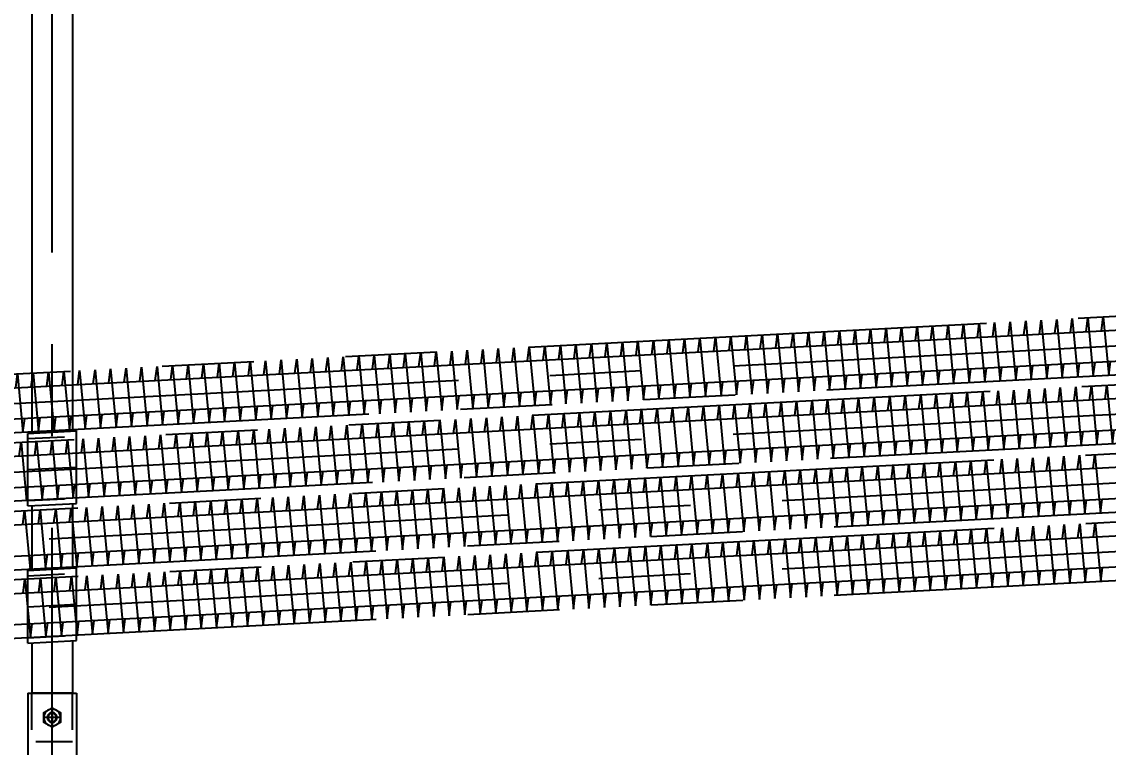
# Model space of a CAD drawing. Extents: x -4179 to 25200, y 0 to 17850.
# Drawn here: x 3909 to 5242, y 14417 to 15307 of the extents above; entities that cross this region are included whole.
import ezdxf

# ---------------------------------------------------------------- set-up
doc = ezdxf.new("R2010")
doc.units = 0
doc.header["$LTSCALE"] = 450
doc.header["$MEASUREMENT"] = 0
for name, pattern in [('CENTER', [2, 1.25, -0.25, 0.25, -0.25]), ('HIDDEN', [0.375, 0.25, -0.125]), ('HIDSHORT', [0.18, 0.1, -0.08]), ('PHANTOM', [2.5, 1.25, -0.25, 0.25, -0.25, 0.25, -0.25])]:
    doc.linetypes.add(name, pattern=pattern)
for name, color, linetype in [('CEN', 1, 'CENTER'), ('DIM', 1, 'Continuous'), ('HID1', 8, 'PHANTOM'), ('TEXT', 4, 'Continuous'), ('Y', 2, 'HIDSHORT')]:
    doc.layers.add(name, color=color, linetype=linetype)
doc.styles.add('SIMP25', font='romans.shx', dxfattribs={"width": 0.8, "height": 75})
doc.dimstyles.get("Standard").update_dxf_attribs({"dimscale": 500.1, "dimtxt": 75, "dimasz": 0.18, "dimexe": 0.18, "dimexo": 0.0625, "dimgap": 0.075, "dimtad": 1, "dimdec": 0, "dimrnd": 0.5, "dimzin": 0, "dimdsep": 46, "dimtxsty": 'SIMP25', "dimcen": 0.09, "dimadec": 0, "dimazin": 0, "dimtfac": 1, "dimtdec": 0, "dimtmove": 1, "dimatfit": 3, "dimfxl": 1, "dimtolj": 1, "dimtzin": 0, "dimarcsym": 0})

# ---------------------------------------------------------------- blocks, each defined once
blk = doc.blocks.new('SupBlk')
at = {"color": 1, "linetype": 'CENTER'}
for p, q in [((-10.4, 0), (10.4, 0)), ((0, 12), (0, -12))]:
    blk.add_line(p, q, dxfattribs=at)
at = {"color": 30}
blk.add_lwpolyline([(0, 12), (-10.4, 6), (-10.4, -6), (0, -12), (10.4, -6), (10.4, 6)], close=True, dxfattribs=at)
blk.add_circle((0, 0), 10.4, dxfattribs=at)
at = {"color": 2, "linetype": 'HIDDEN'}
for radius in [6, 5]:
    blk.add_circle((0, 0), radius, dxfattribs=at)
blk = doc.blocks.new('*D42')
at = {"layer": 'Defpoints', "color": 0, "transparency": 16777216}
for p in [(11416.8, 16696.9), (11416.8, 15760.1), (2028.8, 14683.9)]:
    blk.add_point(p, dxfattribs=at)
at = {"layer": 'DIM', "color": 0, "lineweight": -2, "transparency": 16777216}
for p, q in [((2028.8, 14715.2), (2028.8, 16786.9)), ((11416.8, 15791.4), (11416.8, 16786.9)), ((2118.8, 16696.9), (11326.8, 16696.9))]:
    blk.add_line(p, q, dxfattribs=at)
at = {"layer": 'DIM', "color": 0, "transparency": 16777216}
for points in [[(2118.8, 16711.9), (2118.8, 16681.9), (2028.8, 16696.9)], [(11326.8, 16711.9), (11326.8, 16681.9), (11416.8, 16696.9)]]:
    blk.add_solid(points, dxfattribs=at)
at = {"layer": 'DIM', "color": 0, "transparency": 16777216, "insert": (6722.8, 16771.9), "char_height": 75, "attachment_point": 5, "style": 'SIMP25'}
blk.add_mtext('\\A1;9388', dxfattribs=at)

msp = doc.modelspace()

# ---------------------------------------------------------------- linework, layer by layer
for p, q in [((2084.7, 14762.9), (11191, 15240.2)), ((2086.7, 14724.8), (11193, 15202.1)), ((2084.7, 14678.9), (11303, 15162)), ((2086.7, 14640.8), (11305, 15124)), ((2144.7, 14597.9), (11415, 15083.8)), ((2146.7, 14559.8), (11417, 15045.7)), ((2144.7, 14513.9), (11527, 15005.6)), ((2146.7, 14475.8), (11529, 14967.6)), ((3916.9, 14802.2), (3976.8, 14805.3)), ((3976.8, 14716.4), (3976.8, 14805.3)), ((3916.9, 14713.3), (3916.9, 14802.2)), ((3916.9, 14713.3), (3976.8, 14716.4)), ((3916.9, 14634.1), (3976.8, 14637.2)), ((3916.9, 14545.2), (3916.9, 14634.1)), ((3976.8, 14548.3), (3976.8, 14637.2)), ((3916.9, 14545.2), (3976.8, 14548.3))]:
    msp.add_line(p, q)
at = {"layer": 'CEN'}
for p, q in [((3946.8, 13223.9), (3946.8, 16511.9)), ((2085.7, 14743.8), (11192, 15221.1)), ((2085.7, 14659.8), (11304, 15143)), ((2145.7, 14578.8), (11416, 15064.7)), ((2145.7, 14494.8), (11528, 14986.6)), ((3916.9, 14757.8), (3976.8, 14760.9)), ((3916.9, 14589.6), (3976.8, 14592.8))]:
    msp.add_line(p, q, dxfattribs=at)
for points in [[(5119.7, 14921.9), (5121.8, 14939), (5128.5, 14867.2), (5130.6, 14884.3)], [(5138.7, 14922.9), (5140.8, 14940), (5147.6, 14868.2), (5149.7, 14885.3)], [(5157.7, 14923.9), (5159.8, 14941), (5166.6, 14869.2), (5168.7, 14886.3)], [(5176.7, 14924.9), (5178.8, 14942), (5185.6, 14870.2), (5187.7, 14887.3)], [(5195.8, 14925.9), (5197.9, 14943), (5204.6, 14871.2), (5206.7, 14888.3)], [(5214.8, 14926.9), (5216.9, 14944), (5223.7, 14872.2), (5225.8, 14889.3)], [(5233.8, 14927.9), (5235.9, 14945), (5242.7, 14873.2), (5244.8, 14890.3)], [(4853.3, 14907.9), (4855.4, 14925.1), (4862.2, 14853.2), (4864.3, 14870.4)], [(4872.3, 14908.9), (4874.5, 14926.1), (4881.2, 14854.2), (4883.3, 14871.4)], [(4891.4, 14909.9), (4893.5, 14927.1), (4900.2, 14855.2), (4902.4, 14872.4)], [(4910.4, 14910.9), (4912.5, 14928.1), (4919.3, 14856.2), (4921.4, 14873.4)], [(4929.4, 14911.9), (4931.5, 14929.1), (4938.3, 14857.2), (4940.4, 14874.4)], [(4948.4, 14912.9), (4950.5, 14930.1), (4957.3, 14858.2), (4959.4, 14875.4)], [(4967.5, 14913.9), (4969.6, 14931.1), (4976.3, 14859.2), (4978.4, 14876.4)], [(4986.5, 14914.9), (4988.6, 14932.1), (4995.4, 14860.2), (4997.5, 14877.4)], [(5005.5, 14915.9), (5007.6, 14933.1), (5014.4, 14861.2), (5016.5, 14878.3)], [(5024.5, 14916.9), (5026.6, 14934.1), (5033.4, 14862.2), (5035.5, 14879.3)], [(5043.6, 14917.9), (5045.7, 14935.1), (5052.4, 14863.2), (5054.5, 14880.3)], [(5062.6, 14918.9), (5064.7, 14936.1), (5071.5, 14864.2), (5073.6, 14881.3)], [(5081.6, 14919.9), (5083.7, 14937), (5090.5, 14865.2), (5092.6, 14882.3)], [(5100.6, 14920.9), (5102.7, 14938), (5109.5, 14866.2), (5111.6, 14883.3)], [(4606, 14895), (4608.1, 14912.1), (4614.9, 14840.3), (4617, 14857.4)], [(4625, 14896), (4627.1, 14913.1), (4633.9, 14841.3), (4636, 14858.4)], [(4644.1, 14897), (4646.2, 14914.1), (4652.9, 14842.3), (4655, 14859.4)], [(4663.1, 14898), (4665.2, 14915.1), (4672, 14843.3), (4674.1, 14860.4)], [(4682.1, 14899), (4684.2, 14916.1), (4691, 14844.3), (4693.1, 14861.4)], [(4701.1, 14900), (4703.2, 14917.1), (4710, 14845.3), (4712.1, 14862.4)], [(4720.2, 14901), (4722.3, 14918.1), (4729, 14846.3), (4731.1, 14863.4)], [(4739.2, 14902), (4741.3, 14919.1), (4748.1, 14847.3), (4750.2, 14864.4)], [(4758.2, 14903), (4760.3, 14920.1), (4767.1, 14848.3), (4769.2, 14865.4)], [(4777.2, 14904), (4779.3, 14921.1), (4786.1, 14849.3), (4788.2, 14866.4)], [(4796.2, 14905), (4798.4, 14922.1), (4805.1, 14850.2), (4807.2, 14867.4)], [(4815.3, 14906), (4817.4, 14923.1), (4824.1, 14851.2), (4826.3, 14868.4)], [(4834.3, 14907), (4836.4, 14924.1), (4843.2, 14852.2), (4845.3, 14869.4)], [(4358.7, 14882), (4360.8, 14899.2), (4367.6, 14827.3), (4369.7, 14844.5)], [(4377.7, 14883), (4379.8, 14900.2), (4386.6, 14828.3), (4388.7, 14845.4)], [(4396.7, 14884), (4398.9, 14901.2), (4405.6, 14829.3), (4407.7, 14846.4)], [(4415.8, 14885), (4417.9, 14902.2), (4424.6, 14830.3), (4426.8, 14847.4)], [(4434.8, 14886), (4436.9, 14903.1), (4443.7, 14831.3), (4445.8, 14848.4)], [(4453.8, 14887), (4455.9, 14904.1), (4462.7, 14832.3), (4464.8, 14849.4)], [(4472.8, 14888), (4474.9, 14905.1), (4481.7, 14833.3), (4483.8, 14850.4)], [(4491.9, 14889), (4494, 14906.1), (4500.7, 14834.3), (4502.8, 14851.4)], [(4510.9, 14890), (4513, 14907.1), (4519.8, 14835.3), (4521.9, 14852.4)], [(4529.9, 14891), (4532, 14908.1), (4538.8, 14836.3), (4540.9, 14853.4)], [(4548.9, 14892), (4551, 14909.1), (4557.8, 14837.3), (4559.9, 14854.4)], [(4568, 14893), (4570.1, 14910.1), (4576.8, 14838.3), (4578.9, 14855.4)], [(4587, 14894), (4589.1, 14911.1), (4595.9, 14839.3), (4598, 14856.4)], [(4092.4, 14868.1), (4094.5, 14885.2), (4101.2, 14813.4), (4103.3, 14830.5)], [(4111.4, 14869.1), (4113.5, 14886.2), (4120.3, 14814.4), (4122.4, 14831.5)], [(4130.4, 14870.1), (4132.5, 14887.2), (4139.3, 14815.4), (4141.4, 14832.5)], [(4149.4, 14871.1), (4151.5, 14888.2), (4158.3, 14816.4), (4160.4, 14833.5)], [(4168.5, 14872.1), (4170.6, 14889.2), (4177.3, 14817.3), (4179.4, 14834.5)], [(4187.5, 14873.1), (4189.6, 14890.2), (4196.4, 14818.3), (4198.5, 14835.5)], [(4206.5, 14874.1), (4208.6, 14891.2), (4215.4, 14819.3), (4217.5, 14836.5)], [(4225.5, 14875), (4227.6, 14892.2), (4234.4, 14820.3), (4236.5, 14837.5)], [(4244.6, 14876), (4246.7, 14893.2), (4253.4, 14821.3), (4255.5, 14838.5)], [(4263.6, 14877), (4265.7, 14894.2), (4272.5, 14822.3), (4274.6, 14839.5)], [(4282.6, 14878), (4284.7, 14895.2), (4291.5, 14823.3), (4293.6, 14840.5)], [(4301.6, 14879), (4303.7, 14896.2), (4310.5, 14824.3), (4312.6, 14841.5)], [(4320.7, 14880), (4322.8, 14897.2), (4329.5, 14825.3), (4331.6, 14842.5)], [(4339.7, 14881), (4341.8, 14898.2), (4348.6, 14826.3), (4350.7, 14843.5)], [(3902.1, 14858.1), (3904.2, 14875.2), (3911, 14803.4), (3913.1, 14820.5)], [(3921.2, 14859.1), (3923.3, 14876.2), (3930, 14804.4), (3932.1, 14821.5)], [(3940.2, 14860.1), (3942.3, 14877.2), (3949.1, 14805.4), (3951.2, 14822.5)], [(3959.2, 14861.1), (3961.3, 14878.2), (3968.1, 14806.4), (3970.2, 14823.5)], [(3978.2, 14862.1), (3980.3, 14879.2), (3987.1, 14807.4), (3989.2, 14824.5)], [(3997.2, 14863.1), (3999.4, 14880.2), (4006.1, 14808.4), (4008.2, 14825.5)], [(4016.3, 14864.1), (4018.4, 14881.2), (4025.1, 14809.4), (4027.3, 14826.5)], [(4035.3, 14865.1), (4037.4, 14882.2), (4044.2, 14810.4), (4046.3, 14827.5)], [(4054.3, 14866.1), (4056.4, 14883.2), (4063.2, 14811.4), (4065.3, 14828.5)], [(4073.3, 14867.1), (4075.4, 14884.2), (4082.2, 14812.4), (4084.3, 14829.5)], [(5200.1, 14842.1), (5202.2, 14859.3), (5209, 14787.4), (5211.1, 14804.5)], [(5219.2, 14843.1), (5221.3, 14860.3), (5228, 14788.4), (5230.1, 14805.5)], [(5238.2, 14844.1), (5240.3, 14861.3), (5247.1, 14789.4), (5249.2, 14806.5)], [(4933.8, 14828.2), (4935.9, 14845.3), (4942.7, 14773.5), (4944.8, 14790.6)], [(4952.8, 14829.2), (4954.9, 14846.3), (4961.7, 14774.5), (4963.8, 14791.6)], [(4971.9, 14830.2), (4974, 14847.3), (4980.7, 14775.5), (4982.8, 14792.6)], [(4990.9, 14831.2), (4993, 14848.3), (4999.8, 14776.4), (5001.9, 14793.6)], [(5009.9, 14832.2), (5012, 14849.3), (5018.8, 14777.4), (5020.9, 14794.6)], [(5028.9, 14833.2), (5031, 14850.3), (5037.8, 14778.4), (5039.9, 14795.6)], [(5048, 14834.2), (5050.1, 14851.3), (5056.8, 14779.4), (5058.9, 14796.6)], [(5067, 14835.1), (5069.1, 14852.3), (5075.8, 14780.4), (5078, 14797.6)], [(5086, 14836.1), (5088.1, 14853.3), (5094.9, 14781.4), (5097, 14798.6)], [(5105, 14837.1), (5107.1, 14854.3), (5113.9, 14782.4), (5116, 14799.6)], [(5124, 14838.1), (5126.2, 14855.3), (5132.9, 14783.4), (5135, 14800.6)], [(5143.1, 14839.1), (5145.2, 14856.3), (5151.9, 14784.4), (5154.1, 14801.6)], [(5162.1, 14840.1), (5164.2, 14857.3), (5171, 14785.4), (5173.1, 14802.6)], [(5181.1, 14841.1), (5183.2, 14858.3), (5190, 14786.4), (5192.1, 14803.6)], [(4686.5, 14815.2), (4688.6, 14832.3), (4695.4, 14760.5), (4697.5, 14777.6)], [(4705.5, 14816.2), (4707.6, 14833.3), (4714.4, 14761.5), (4716.5, 14778.6)], [(4724.5, 14817.2), (4726.7, 14834.3), (4733.4, 14762.5), (4735.5, 14779.6)], [(4743.6, 14818.2), (4745.7, 14835.3), (4752.4, 14763.5), (4754.5, 14780.6)], [(4762.6, 14819.2), (4764.7, 14836.3), (4771.5, 14764.5), (4773.6, 14781.6)], [(4781.6, 14820.2), (4783.7, 14837.3), (4790.5, 14765.5), (4792.6, 14782.6)], [(4800.6, 14821.2), (4802.7, 14838.3), (4809.5, 14766.5), (4811.6, 14783.6)], [(4819.7, 14822.2), (4821.8, 14839.3), (4828.5, 14767.5), (4830.6, 14784.6)], [(4838.7, 14823.2), (4840.8, 14840.3), (4847.6, 14768.5), (4849.7, 14785.6)], [(4857.7, 14824.2), (4859.8, 14841.3), (4866.6, 14769.5), (4868.7, 14786.6)], [(4876.7, 14825.2), (4878.8, 14842.3), (4885.6, 14770.5), (4887.7, 14787.6)], [(4895.8, 14826.2), (4897.9, 14843.3), (4904.6, 14771.5), (4906.7, 14788.6)], [(4914.8, 14827.2), (4916.9, 14844.3), (4923.7, 14772.5), (4925.8, 14789.6)], [(4420.2, 14801.2), (4422.3, 14818.4), (4429, 14746.5), (4431.1, 14763.7)], [(4439.2, 14802.2), (4441.3, 14819.4), (4448.1, 14747.5), (4450.2, 14764.7)], [(4458.2, 14803.2), (4460.3, 14820.4), (4467.1, 14748.5), (4469.2, 14765.7)], [(4477.2, 14804.2), (4479.3, 14821.4), (4486.1, 14749.5), (4488.2, 14766.7)], [(4496.3, 14805.2), (4498.4, 14822.4), (4505.1, 14750.5), (4507.2, 14767.7)], [(4515.3, 14806.2), (4517.4, 14823.4), (4524.2, 14751.5), (4526.3, 14768.7)], [(4534.3, 14807.2), (4536.4, 14824.4), (4543.2, 14752.5), (4545.3, 14769.7)], [(4553.3, 14808.2), (4555.4, 14825.4), (4562.2, 14753.5), (4564.3, 14770.7)], [(4572.4, 14809.2), (4574.5, 14826.4), (4581.2, 14754.5), (4583.3, 14771.6)], [(4591.4, 14810.2), (4593.5, 14827.4), (4600.3, 14755.5), (4602.4, 14772.6)], [(4610.4, 14811.2), (4612.5, 14828.4), (4619.3, 14756.5), (4621.4, 14773.6)], [(4629.4, 14812.2), (4631.5, 14829.3), (4638.3, 14757.5), (4640.4, 14774.6)], [(4648.4, 14813.2), (4650.6, 14830.3), (4657.3, 14758.5), (4659.4, 14775.6)], [(4667.5, 14814.2), (4669.6, 14831.3), (4676.3, 14759.5), (4678.5, 14776.6)], [(4172.9, 14788.3), (4175, 14805.4), (4181.7, 14733.6), (4183.8, 14750.7)], [(4191.9, 14789.3), (4194, 14806.4), (4200.8, 14734.6), (4202.9, 14751.7)], [(4210.9, 14790.3), (4213, 14807.4), (4219.8, 14735.6), (4221.9, 14752.7)], [(4229.9, 14791.3), (4232, 14808.4), (4238.8, 14736.6), (4240.9, 14753.7)], [(4248.9, 14792.3), (4251.1, 14809.4), (4257.8, 14737.6), (4259.9, 14754.7)], [(4268, 14793.3), (4270.1, 14810.4), (4276.8, 14738.6), (4279, 14755.7)], [(4287, 14794.3), (4289.1, 14811.4), (4295.9, 14739.6), (4298, 14756.7)], [(4306, 14795.3), (4308.1, 14812.4), (4314.9, 14740.6), (4317, 14757.7)], [(4325, 14796.3), (4327.1, 14813.4), (4333.9, 14741.6), (4336, 14758.7)], [(4344.1, 14797.3), (4346.2, 14814.4), (4352.9, 14742.6), (4355, 14759.7)], [(4363.1, 14798.3), (4365.2, 14815.4), (4372, 14743.5), (4374.1, 14760.7)], [(4382.1, 14799.3), (4384.2, 14816.4), (4391, 14744.5), (4393.1, 14761.7)], [(4401.1, 14800.3), (4403.2, 14817.4), (4410, 14745.5), (4412.1, 14762.7)], [(3925.5, 14775.3), (3927.6, 14792.5), (3934.4, 14720.6), (3936.5, 14737.8)], [(3944.6, 14776.3), (3946.7, 14793.5), (3953.4, 14721.6), (3955.5, 14738.7)], [(3963.6, 14777.3), (3965.7, 14794.5), (3972.5, 14722.6), (3974.6, 14739.7)], [(3982.6, 14778.3), (3984.7, 14795.5), (3991.5, 14723.6), (3993.6, 14740.7)], [(4001.6, 14779.3), (4003.7, 14796.4), (4010.5, 14724.6), (4012.6, 14741.7)], [(4020.7, 14780.3), (4022.8, 14797.4), (4029.5, 14725.6), (4031.6, 14742.7)], [(4039.7, 14781.3), (4041.8, 14798.4), (4048.6, 14726.6), (4050.7, 14743.7)], [(4058.7, 14782.3), (4060.8, 14799.4), (4067.6, 14727.6), (4069.7, 14744.7)], [(4077.7, 14783.3), (4079.8, 14800.4), (4086.6, 14728.6), (4088.7, 14745.7)], [(4096.8, 14784.3), (4098.9, 14801.4), (4105.6, 14729.6), (4107.7, 14746.7)], [(4115.8, 14785.3), (4117.9, 14802.4), (4124.7, 14730.6), (4126.8, 14747.7)], [(4134.8, 14786.3), (4136.9, 14803.4), (4143.7, 14731.6), (4145.8, 14748.7)], [(4153.8, 14787.3), (4155.9, 14804.4), (4162.7, 14732.6), (4164.8, 14749.7)], [(3906.5, 14774.3), (3908.6, 14791.5), (3915.4, 14719.6), (3917.5, 14736.8)], [(5014.3, 14748.2), (5016.4, 14765.4), (5023.2, 14693.5), (5025.3, 14710.7)], [(5033.3, 14749.2), (5035.4, 14766.4), (5042.2, 14694.5), (5044.3, 14711.7)], [(5052.3, 14750.2), (5054.5, 14767.4), (5061.2, 14695.5), (5063.3, 14712.7)], [(5071.4, 14751.2), (5073.5, 14768.4), (5080.2, 14696.5), (5082.4, 14713.7)], [(5090.4, 14752.2), (5092.5, 14769.4), (5099.3, 14697.5), (5101.4, 14714.7)], [(5109.4, 14753.2), (5111.5, 14770.4), (5118.3, 14698.5), (5120.4, 14715.6)], [(5128.4, 14754.2), (5130.5, 14771.4), (5137.3, 14699.5), (5139.4, 14716.6)], [(5147.5, 14755.2), (5149.6, 14772.4), (5156.3, 14700.5), (5158.4, 14717.6)], [(5166.5, 14756.2), (5168.6, 14773.4), (5175.4, 14701.5), (5177.5, 14718.6)], [(5185.5, 14757.2), (5187.6, 14774.3), (5194.4, 14702.5), (5196.5, 14719.6)], [(5204.5, 14758.2), (5206.6, 14775.3), (5213.4, 14703.5), (5215.5, 14720.6)], [(5223.6, 14759.2), (5225.7, 14776.3), (5232.4, 14704.5), (5234.5, 14721.6)], [(4767, 14735.3), (4769.1, 14752.4), (4775.9, 14680.6), (4778, 14697.7)], [(4786, 14736.3), (4788.1, 14753.4), (4794.9, 14681.6), (4797, 14698.7)], [(4805, 14737.3), (4807.1, 14754.4), (4813.9, 14682.6), (4816, 14699.7)], [(4824.1, 14738.3), (4826.2, 14755.4), (4832.9, 14683.6), (4835, 14700.7)], [(4843.1, 14739.3), (4845.2, 14756.4), (4852, 14684.6), (4854.1, 14701.7)], [(4862.1, 14740.3), (4864.2, 14757.4), (4871, 14685.6), (4873.1, 14702.7)], [(4881.1, 14741.3), (4883.2, 14758.4), (4890, 14686.6), (4892.1, 14703.7)], [(4900.2, 14742.3), (4902.3, 14759.4), (4909, 14687.5), (4911.1, 14704.7)], [(4919.2, 14743.3), (4921.3, 14760.4), (4928.1, 14688.5), (4930.2, 14705.7)], [(4938.2, 14744.3), (4940.3, 14761.4), (4947.1, 14689.5), (4949.2, 14706.7)], [(4957.2, 14745.3), (4959.3, 14762.4), (4966.1, 14690.5), (4968.2, 14707.7)], [(4976.3, 14746.2), (4978.4, 14763.4), (4985.1, 14691.5), (4987.2, 14708.7)], [(4995.3, 14747.2), (4997.4, 14764.4), (5004.2, 14692.5), (5006.3, 14709.7)], [(4500.7, 14721.3), (4502.8, 14738.5), (4509.5, 14666.6), (4511.6, 14683.7)], [(4519.7, 14722.3), (4521.8, 14739.5), (4528.6, 14667.6), (4530.7, 14684.7)], [(4538.7, 14723.3), (4540.8, 14740.5), (4547.6, 14668.6), (4549.7, 14685.7)], [(4557.7, 14724.3), (4559.8, 14741.4), (4566.6, 14669.6), (4568.7, 14686.7)], [(4576.8, 14725.3), (4578.9, 14742.4), (4585.6, 14670.6), (4587.7, 14687.7)], [(4595.8, 14726.3), (4597.9, 14743.4), (4604.7, 14671.6), (4606.8, 14688.7)], [(4614.8, 14727.3), (4616.9, 14744.4), (4623.7, 14672.6), (4625.8, 14689.7)], [(4633.8, 14728.3), (4635.9, 14745.4), (4642.7, 14673.6), (4644.8, 14690.7)], [(4652.8, 14729.3), (4655, 14746.4), (4661.7, 14674.6), (4663.8, 14691.7)], [(4671.9, 14730.3), (4674, 14747.4), (4680.7, 14675.6), (4682.9, 14692.7)], [(4690.9, 14731.3), (4693, 14748.4), (4699.8, 14676.6), (4701.9, 14693.7)], [(4709.9, 14732.3), (4712, 14749.4), (4718.8, 14677.6), (4720.9, 14694.7)], [(4728.9, 14733.3), (4731, 14750.4), (4737.8, 14678.6), (4739.9, 14695.7)], [(4748, 14734.3), (4750.1, 14751.4), (4756.8, 14679.6), (4758.9, 14696.7)], [(4253.3, 14708.4), (4255.5, 14725.5), (4262.2, 14653.7), (4264.3, 14670.8)], [(4272.4, 14709.4), (4274.5, 14726.5), (4281.2, 14654.6), (4283.4, 14671.8)], [(4291.4, 14710.4), (4293.5, 14727.5), (4300.3, 14655.6), (4302.4, 14672.8)], [(4310.4, 14711.4), (4312.5, 14728.5), (4319.3, 14656.6), (4321.4, 14673.8)], [(4329.4, 14712.3), (4331.5, 14729.5), (4338.3, 14657.6), (4340.4, 14674.8)], [(4348.5, 14713.3), (4350.6, 14730.5), (4357.3, 14658.6), (4359.4, 14675.8)], [(4367.5, 14714.3), (4369.6, 14731.5), (4376.4, 14659.6), (4378.5, 14676.8)], [(4386.5, 14715.3), (4388.6, 14732.5), (4395.4, 14660.6), (4397.5, 14677.8)], [(4405.5, 14716.3), (4407.6, 14733.5), (4414.4, 14661.6), (4416.5, 14678.8)], [(4424.6, 14717.3), (4426.7, 14734.5), (4433.4, 14662.6), (4435.5, 14679.8)], [(4443.6, 14718.3), (4445.7, 14735.5), (4452.5, 14663.6), (4454.6, 14680.8)], [(4462.6, 14719.3), (4464.7, 14736.5), (4471.5, 14664.6), (4473.6, 14681.8)], [(4481.6, 14720.3), (4483.7, 14737.5), (4490.5, 14665.6), (4492.6, 14682.7)], [(4006, 14695.4), (4008.1, 14712.5), (4014.9, 14640.7), (4017, 14657.8)], [(4025.1, 14696.4), (4027.2, 14713.5), (4033.9, 14641.7), (4036, 14658.8)], [(4044.1, 14697.4), (4046.2, 14714.5), (4053, 14642.7), (4055.1, 14659.8)], [(4063.1, 14698.4), (4065.2, 14715.5), (4072, 14643.7), (4074.1, 14660.8)], [(4082.1, 14699.4), (4084.2, 14716.5), (4091, 14644.7), (4093.1, 14661.8)], [(4101.2, 14700.4), (4103.3, 14717.5), (4110, 14645.7), (4112.1, 14662.8)], [(4120.2, 14701.4), (4122.3, 14718.5), (4129.1, 14646.7), (4131.2, 14663.8)], [(4139.2, 14702.4), (4141.3, 14719.5), (4148.1, 14647.7), (4150.2, 14664.8)], [(4158.2, 14703.4), (4160.3, 14720.5), (4167.1, 14648.7), (4169.2, 14665.8)], [(4177.2, 14704.4), (4179.4, 14721.5), (4186.1, 14649.7), (4188.2, 14666.8)], [(4196.3, 14705.4), (4198.4, 14722.5), (4205.1, 14650.7), (4207.3, 14667.8)], [(4215.3, 14706.4), (4217.4, 14723.5), (4224.2, 14651.7), (4226.3, 14668.8)], [(4234.3, 14707.4), (4236.4, 14724.5), (4243.2, 14652.7), (4245.3, 14669.8)], [(3910.9, 14690.4), (3913, 14707.5), (3919.8, 14635.7), (3921.9, 14652.8)], [(3929.9, 14691.4), (3932, 14708.5), (3938.8, 14636.7), (3940.9, 14653.8)], [(3949, 14692.4), (3951.1, 14709.5), (3957.8, 14637.7), (3959.9, 14654.8)], [(3968, 14693.4), (3970.1, 14710.5), (3976.9, 14638.7), (3979, 14655.8)], [(3987, 14694.4), (3989.1, 14711.5), (3995.9, 14639.7), (3998, 14656.8)], [(5090.8, 14668.3), (5092.9, 14685.4), (5099.7, 14613.5), (5101.8, 14630.7)], [(5109.8, 14669.2), (5111.9, 14686.4), (5118.7, 14614.5), (5120.8, 14631.7)], [(5128.8, 14670.2), (5130.9, 14687.4), (5137.7, 14615.5), (5139.8, 14632.7)], [(5147.9, 14671.2), (5150, 14688.4), (5156.7, 14616.5), (5158.8, 14633.7)], [(5166.9, 14672.2), (5169, 14689.4), (5175.8, 14617.5), (5177.9, 14634.7)], [(5185.9, 14673.2), (5188, 14690.4), (5194.8, 14618.5), (5196.9, 14635.7)], [(5204.9, 14674.2), (5207, 14691.4), (5213.8, 14619.5), (5215.9, 14636.7)], [(5224, 14675.2), (5226.1, 14692.4), (5232.8, 14620.5), (5234.9, 14637.7)], [(4843.5, 14655.3), (4845.6, 14672.4), (4852.4, 14600.6), (4854.5, 14617.7)], [(4862.5, 14656.3), (4864.6, 14673.4), (4871.4, 14601.6), (4873.5, 14618.7)], [(4881.5, 14657.3), (4883.6, 14674.4), (4890.4, 14602.6), (4892.5, 14619.7)], [(4900.6, 14658.3), (4902.7, 14675.4), (4909.4, 14603.6), (4911.5, 14620.7)], [(4919.6, 14659.3), (4921.7, 14676.4), (4928.5, 14604.6), (4930.6, 14621.7)], [(4938.6, 14660.3), (4940.7, 14677.4), (4947.5, 14605.6), (4949.6, 14622.7)], [(4957.6, 14661.3), (4959.7, 14678.4), (4966.5, 14606.6), (4968.6, 14623.7)], [(4976.6, 14662.3), (4978.8, 14679.4), (4985.5, 14607.6), (4987.6, 14624.7)], [(4995.7, 14663.3), (4997.8, 14680.4), (5004.5, 14608.6), (5006.7, 14625.7)], [(5014.7, 14664.3), (5016.8, 14681.4), (5023.6, 14609.6), (5025.7, 14626.7)], [(5033.7, 14665.3), (5035.8, 14682.4), (5042.6, 14610.5), (5044.7, 14627.7)], [(5052.7, 14666.3), (5054.9, 14683.4), (5061.6, 14611.5), (5063.7, 14628.7)], [(5071.8, 14667.3), (5073.9, 14684.4), (5080.6, 14612.5), (5082.7, 14629.7)], [(4577.1, 14641.3), (4579.3, 14658.5), (4586, 14586.6), (4588.1, 14603.8)], [(4596.2, 14642.3), (4598.3, 14659.5), (4605, 14587.6), (4607.2, 14604.8)], [(4615.2, 14643.3), (4617.3, 14660.5), (4624.1, 14588.6), (4626.2, 14605.7)], [(4634.2, 14644.3), (4636.3, 14661.5), (4643.1, 14589.6), (4645.2, 14606.7)], [(4653.2, 14645.3), (4655.3, 14662.5), (4662.1, 14590.6), (4664.2, 14607.7)], [(4672.3, 14646.3), (4674.4, 14663.5), (4681.1, 14591.6), (4683.2, 14608.7)], [(4691.3, 14647.3), (4693.4, 14664.4), (4700.2, 14592.6), (4702.3, 14609.7)], [(4710.3, 14648.3), (4712.4, 14665.4), (4719.2, 14593.6), (4721.3, 14610.7)], [(4729.3, 14649.3), (4731.4, 14666.4), (4738.2, 14594.6), (4740.3, 14611.7)], [(4748.4, 14650.3), (4750.5, 14667.4), (4757.2, 14595.6), (4759.3, 14612.7)], [(4767.4, 14651.3), (4769.5, 14668.4), (4776.3, 14596.6), (4778.4, 14613.7)], [(4786.4, 14652.3), (4788.5, 14669.4), (4795.3, 14597.6), (4797.4, 14614.7)], [(4805.4, 14653.3), (4807.5, 14670.4), (4814.3, 14598.6), (4816.4, 14615.7)], [(4824.5, 14654.3), (4826.6, 14671.4), (4833.3, 14599.6), (4835.4, 14616.7)], [(4329.8, 14628.4), (4331.9, 14645.5), (4338.7, 14573.7), (4340.8, 14590.8)], [(4348.9, 14629.4), (4351, 14646.5), (4357.7, 14574.7), (4359.8, 14591.8)], [(4367.9, 14630.4), (4370, 14647.5), (4376.8, 14575.7), (4378.9, 14592.8)], [(4386.9, 14631.4), (4389, 14648.5), (4395.8, 14576.7), (4397.9, 14593.8)], [(4405.9, 14632.4), (4408, 14649.5), (4414.8, 14577.6), (4416.9, 14594.8)], [(4425, 14633.4), (4427.1, 14650.5), (4433.8, 14578.6), (4435.9, 14595.8)], [(4444, 14634.4), (4446.1, 14651.5), (4452.9, 14579.6), (4455, 14596.8)], [(4463, 14635.3), (4465.1, 14652.5), (4471.9, 14580.6), (4474, 14597.8)], [(4482, 14636.3), (4484.1, 14653.5), (4490.9, 14581.6), (4493, 14598.8)], [(4501.1, 14637.3), (4503.2, 14654.5), (4509.9, 14582.6), (4512, 14599.8)], [(4520.1, 14638.3), (4522.2, 14655.5), (4529, 14583.6), (4531.1, 14600.8)], [(4539.1, 14639.3), (4541.2, 14656.5), (4548, 14584.6), (4550.1, 14601.8)], [(4558.1, 14640.3), (4560.2, 14657.5), (4567, 14585.6), (4569.1, 14602.8)], [(4082.5, 14615.4), (4084.6, 14632.5), (4091.4, 14560.7), (4093.5, 14577.8)], [(4101.5, 14616.4), (4103.7, 14633.5), (4110.4, 14561.7), (4112.5, 14578.8)], [(4120.6, 14617.4), (4122.7, 14634.5), (4129.4, 14562.7), (4131.6, 14579.8)], [(4139.6, 14618.4), (4141.7, 14635.5), (4148.5, 14563.7), (4150.6, 14580.8)], [(4158.6, 14619.4), (4160.7, 14636.5), (4167.5, 14564.7), (4169.6, 14581.8)], [(4177.6, 14620.4), (4179.8, 14637.5), (4186.5, 14565.7), (4188.6, 14582.8)], [(4196.7, 14621.4), (4198.8, 14638.5), (4205.5, 14566.7), (4207.7, 14583.8)], [(4215.7, 14622.4), (4217.8, 14639.5), (4224.6, 14567.7), (4226.7, 14584.8)], [(4234.7, 14623.4), (4236.8, 14640.5), (4243.6, 14568.7), (4245.7, 14585.8)], [(4253.7, 14624.4), (4255.8, 14641.5), (4262.6, 14569.7), (4264.7, 14586.8)], [(4272.8, 14625.4), (4274.9, 14642.5), (4281.6, 14570.7), (4283.7, 14587.8)], [(4291.8, 14626.4), (4293.9, 14643.5), (4300.7, 14571.7), (4302.8, 14588.8)], [(4310.8, 14627.4), (4312.9, 14644.5), (4319.7, 14572.7), (4321.8, 14589.8)], [(3911.3, 14606.4), (3913.4, 14623.6), (3920.2, 14551.7), (3922.3, 14568.9)], [(3930.3, 14607.4), (3932.4, 14624.6), (3939.2, 14552.7), (3941.3, 14569.9)], [(3949.4, 14608.4), (3951.5, 14625.6), (3958.2, 14553.7), (3960.3, 14570.9)], [(3968.4, 14609.4), (3970.5, 14626.6), (3977.3, 14554.7), (3979.4, 14571.9)], [(3987.4, 14610.4), (3989.5, 14627.6), (3996.3, 14555.7), (3998.4, 14572.8)], [(4006.4, 14611.4), (4008.5, 14628.6), (4015.3, 14556.7), (4017.4, 14573.8)], [(4025.5, 14612.4), (4027.6, 14629.6), (4034.3, 14557.7), (4036.4, 14574.8)], [(4044.5, 14613.4), (4046.6, 14630.5), (4053.4, 14558.7), (4055.5, 14575.8)], [(4063.5, 14614.4), (4065.6, 14631.5), (4072.4, 14559.7), (4074.5, 14576.8)]]:
    msp.add_lwpolyline(points, dxfattribs=at)
at = {"layer": 'HID1'}
for points in [[(2284.2, 14790.3), (11072.1, 15250.9), (11075.9, 15178.9), (2288, 14718.3)], [(2288.6, 14706.6), (11076.5, 15167.1), (11080.3, 15095.1), (2292.4, 14634.6)], [(2293, 14622.6), (11080.9, 15083.2), (11084.7, 15011.2), (2296.8, 14550.6)], [(2293.4, 14538.7), (11081.3, 14999.2), (11085.1, 14927.2), (2297.2, 14466.7)]]:
    msp.add_lwpolyline(points, close=True, dxfattribs=at)
at = {"layer": 'TEXT'}
for p, q in [((3921.8, 16507.9), (3921.8, 14802.5)), ((3971.8, 16507.9), (3971.8, 14805.1)), ((3921.8, 14713.6), (3921.8, 14634.3)), ((3971.8, 14716.2), (3971.8, 14636.9)), ((3921.8, 14545.4), (3921.8, 14483.9)), ((3971.8, 14548), (3971.8, 14483.9)), ((3916.8, 14483.9), (3916.8, 13223.9)), ((3916.8, 14483.9), (3976.8, 14483.9)), ((3971.8, 14483.9), (3921.8, 14483.9)), ((3976.8, 14483.9), (3976.8, 13223.9))]:
    msp.add_line(p, q, dxfattribs=at)
at = {"layer": 'Y'}
for p, q in [((3916.9, 14795.8), (3976.8, 14798.9)), ((3916.9, 14719.8), (3976.8, 14722.9)), ((3916.9, 14627.6), (3976.8, 14630.8)), ((3916.9, 14551.6), (3976.8, 14554.8)), ((3921.8, 13223.9), (3921.8, 14483.9)), ((3971.8, 13223.9), (3971.8, 14483.9)), ((3971.8, 14423.9), (3921.8, 14423.9))]:
    msp.add_line(p, q, dxfattribs=at)

# ---------------------------------------------------------------- block references
at = {"xscale": -1}
msp.add_blockref('SupBlk', (3946.8, 14453.9), dxfattribs=at)

# ---------------------------------------------------------------- dimensions: what is measured, and where the dimension line sits
at = {"layer": 'DIM'}
dim = msp.add_linear_dim(base=(11416.8, 16696.9), p1=(2028.8, 14683.9), p2=(11416.8, 15760.1), dimstyle='Standard', dxfattribs=at)
dim.commit()
dim.dimension.update_dxf_attribs({"geometry": '*D42', "text_midpoint": (6722.8, 16771.9)})

doc.saveas('drawing.dxf')
